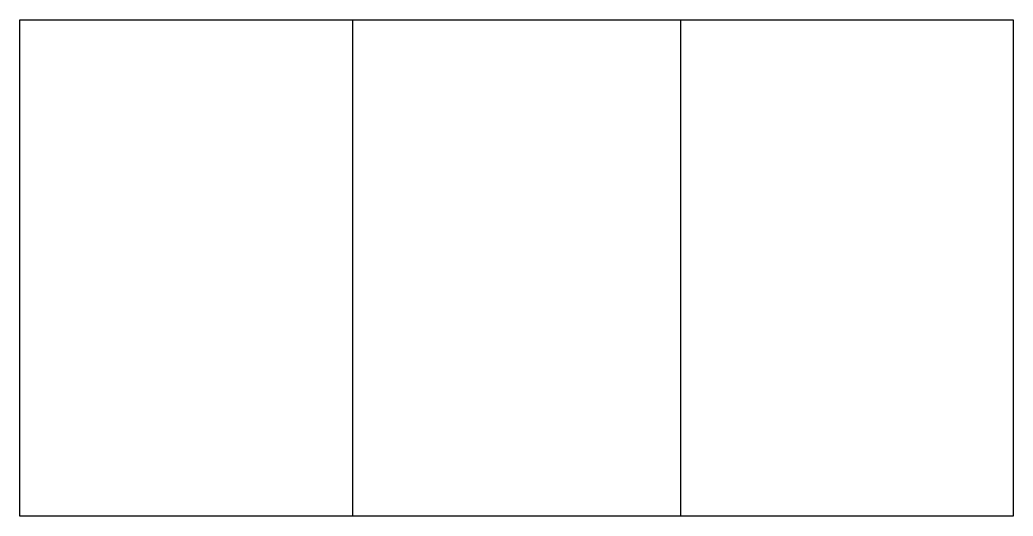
# Model space of a CAD drawing. Extents: x -1 to 1, y -0.5 to 0.5.
import ezdxf

# ---------------------------------------------------------------- set-up
doc = ezdxf.new("R2010")
doc.units = 0
doc.layers.get('0').update_dxf_attribs({"linetype": 'CONTINUOUS'})

msp = doc.modelspace()

# ---------------------------------------------------------------- linework, layer by layer
at = {"color": 0}
for p, q in [((-1, 0.5), (1, 0.5)), ((-1, -0.5), (-1, 0.5)), ((-0.33, 0.5), (-0.33, -0.5)), ((0.33, 0.5), (0.33, -0.5)), ((1, 0.5), (1, -0.5)), ((1, -0.5), (-1, -0.5))]:
    msp.add_line(p, q, dxfattribs=at)

doc.saveas('drawing.dxf')
